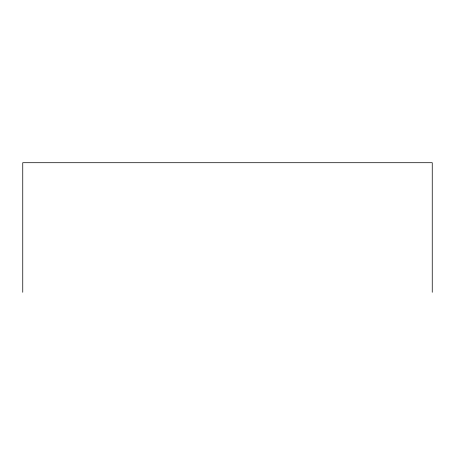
<?xml version="1.0" encoding="UTF-8"?>
<svg xmlns="http://www.w3.org/2000/svg" width="455" height="455" viewBox="0 0 455 455"><rect width="100%" height="100%" fill="white"/><g stroke="black" fill="none" stroke-linecap="round" stroke-linejoin="round"><path stroke-width="0.68" d="M432.25 292.292L432.25 162.708L22.75 162.708L22.75 292.292"/></g></svg>
